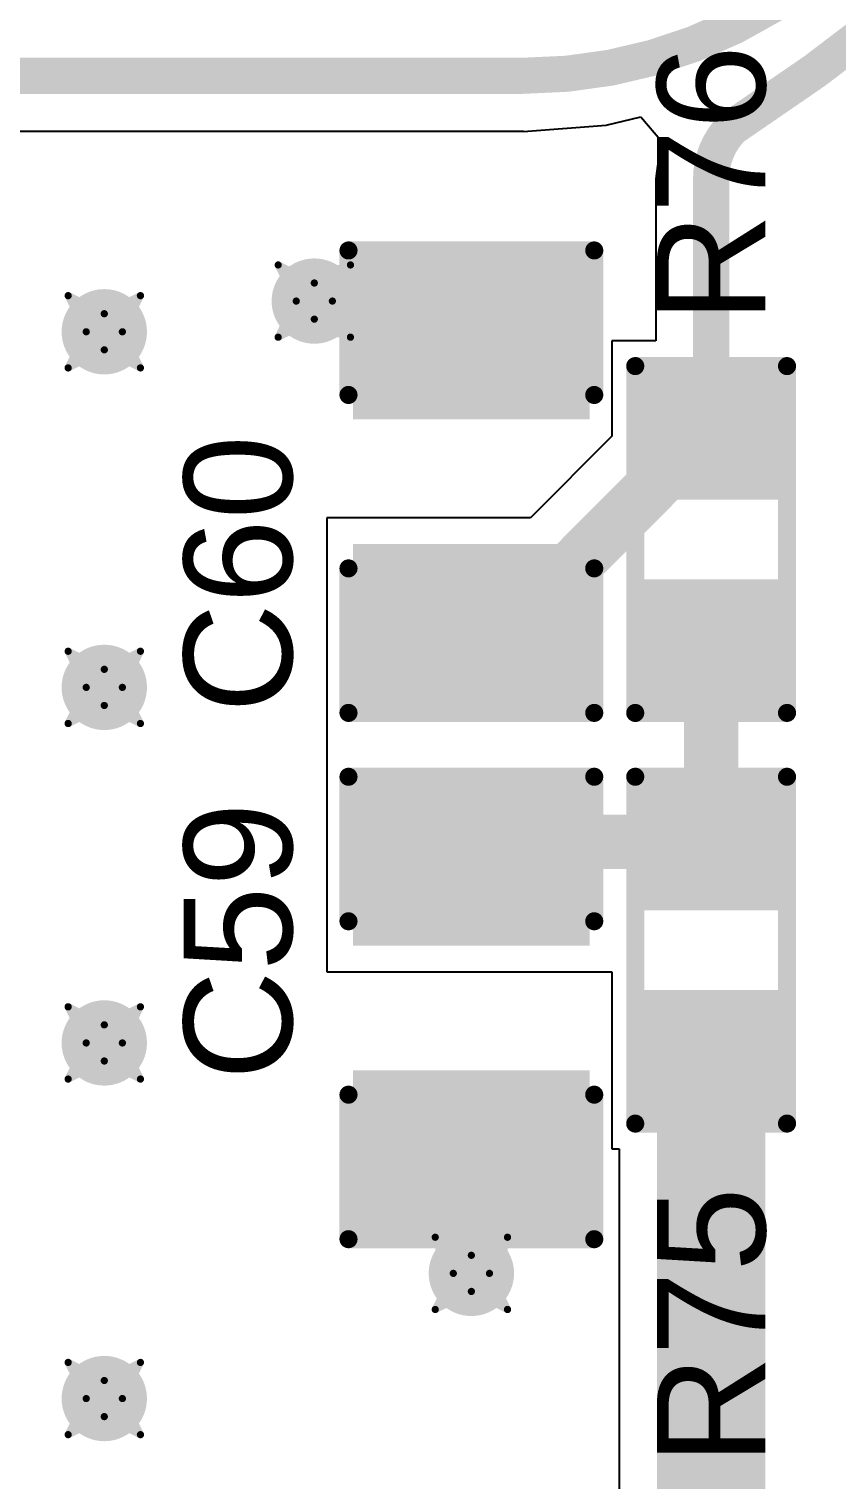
# Model space of a CAD drawing. Header units: inches. Extents: x -0.03 to 9.71, y 0.01 to 4.44.
# Drawn here: x 3.1469 to 3.3705, y 1.1192 to 1.5208 of the extents above; entities that cross this region are included whole.
import ezdxf

# ---------------------------------------------------------------- set-up
doc = ezdxf.new("R2010")
doc.units = ezdxf.units.IN
doc.header["$MEASUREMENT"] = 0
for name, color, linetype in [('Bottom Layer', 5, 'Continuous'), ('Drill Drawing', 1, 'Continuous'), ('Layer 1', 16, 'Continuous'), ('Layer 2', 76, 'Continuous'), ('Top Layer', 1, 'Continuous'), ('Top Overlay', 2, 'Continuous'), ('Top Paste', 8, 'Continuous'), ('Top Solder', 216, 'Continuous'), ('Via Holes', 16, 'Continuous')]:
    doc.layers.add(name, color=color, linetype=linetype)
doc.styles.add('Arial', font='', dxfattribs={"height": 0.2})
doc.styles.get('Arial').set_extended_font_data('Arial')

# ---------------------------------------------------------------- blocks, each defined once
blk = doc.blocks.new('R___0603_27')
at = {"layer": 'Top Layer'}
for points in [[(-0.015, 0.0175), (-0.015, -0.0175), (-0.045, -0.0175), (-0.045, 0.0175)], [(0.045, 0.0175), (0.045, -0.0175), (0.015, -0.0175), (0.015, 0.0175)]]:
    blk.add_hatch(color=1, dxfattribs=at).paths.add_polyline_path(points)
at = {"layer": 'Top Paste'}
for points in [[(-0.015, 0.0175), (-0.015, -0.0175), (-0.045, -0.0175), (-0.045, 0.0175)], [(0.045, 0.0175), (0.045, -0.0175), (0.015, -0.0175), (0.015, 0.0175)]]:
    blk.add_hatch(color=8, dxfattribs=at).paths.add_polyline_path(points)
at = {"layer": 'Top Solder'}
for points in [[(-0.011, 0.0215), (-0.011, -0.0215), (-0.049, -0.0215), (-0.049, 0.0215)], [(0.049, 0.0215), (0.049, -0.0215), (0.011, -0.0215), (0.011, 0.0215)]]:
    blk.add_hatch(color=216, dxfattribs=at).paths.add_polyline_path(points)
at = {"layer": 'Top Overlay', "const_width": 0.005}
for points in [[(-0.048, 0.021), (0.048, 0.021)], [(-0.048, 0.021), (-0.048, -0.021)], [(0.048, 0.021), (0.048, -0.021)], [(-0.048, -0.021), (0.048, -0.021)]]:
    blk.add_lwpolyline(points, dxfattribs=at)
at = {"layer": 'Top Overlay', "const_width": 0.0025}
for points in [[(-0.04925, 0.021, 1), (-0.04675, 0.021, 1)], [(-0.04925, 0.021, 1), (-0.04675, 0.021, 1)], [(0.04675, 0.021, 1), (0.04925, 0.021, 1)], [(0.04675, 0.021, 1), (0.04925, 0.021, 1)], [(-0.04925, -0.021, 1), (-0.04675, -0.021, 1)], [(-0.04925, -0.021, 1), (-0.04675, -0.021, 1)], [(0.04675, -0.021, 1), (0.04925, -0.021, 1)], [(0.04675, -0.021, 1), (0.04925, -0.021, 1)]]:
    blk.add_lwpolyline(points, format="xyb", close=True, dxfattribs=at)
blk = doc.blocks.new('R___0603_28')
at = {"layer": 'Top Layer'}
for points in [[(-0.015, 0.0175), (-0.015, -0.0175), (-0.045, -0.0175), (-0.045, 0.0175)], [(0.045, 0.0175), (0.045, -0.0175), (0.015, -0.0175), (0.015, 0.0175)]]:
    blk.add_hatch(color=1, dxfattribs=at).paths.add_polyline_path(points)
at = {"layer": 'Top Paste'}
for points in [[(-0.015, 0.0175), (-0.015, -0.0175), (-0.045, -0.0175), (-0.045, 0.0175)], [(0.045, 0.0175), (0.045, -0.0175), (0.015, -0.0175), (0.015, 0.0175)]]:
    blk.add_hatch(color=8, dxfattribs=at).paths.add_polyline_path(points)
at = {"layer": 'Top Solder'}
for points in [[(-0.011, 0.0215), (-0.011, -0.0215), (-0.049, -0.0215), (-0.049, 0.0215)], [(0.049, 0.0215), (0.049, -0.0215), (0.011, -0.0215), (0.011, 0.0215)]]:
    blk.add_hatch(color=216, dxfattribs=at).paths.add_polyline_path(points)
at = {"layer": 'Top Overlay', "const_width": 0.005}
for points in [[(-0.048, 0.021), (0.048, 0.021)], [(-0.048, 0.021), (-0.048, -0.021)], [(0.048, 0.021), (0.048, -0.021)], [(-0.048, -0.021), (0.048, -0.021)]]:
    blk.add_lwpolyline(points, dxfattribs=at)
at = {"layer": 'Top Overlay', "const_width": 0.0025}
for points in [[(-0.04925, 0.021, 1), (-0.04675, 0.021, 1)], [(-0.04925, 0.021, 1), (-0.04675, 0.021, 1)], [(0.04675, 0.021, 1), (0.04925, 0.021, 1)], [(0.04675, 0.021, 1), (0.04925, 0.021, 1)], [(-0.04925, -0.021, 1), (-0.04675, -0.021, 1)], [(-0.04925, -0.021, 1), (-0.04675, -0.021, 1)], [(0.04675, -0.021, 1), (0.04925, -0.021, 1)], [(0.04675, -0.021, 1), (0.04925, -0.021, 1)]]:
    blk.add_lwpolyline(points, format="xyb", close=True, dxfattribs=at)
blk = doc.blocks.new('C___0805_142')
at = {"layer": 'Top Layer'}
for points in [[(-0.06, 0.03), (-0.02, 0.03), (-0.02, -0.03), (-0.06, -0.03)], [(0.02, 0.03), (0.06, 0.03), (0.06, -0.03), (0.02, -0.03)]]:
    blk.add_hatch(color=1, dxfattribs=at).paths.add_polyline_path(points)
at = {"layer": 'Top Paste'}
for points in [[(-0.06, 0.03), (-0.02, 0.03), (-0.02, -0.03), (-0.06, -0.03)], [(0.02, 0.03), (0.06, 0.03), (0.06, -0.03), (0.02, -0.03)]]:
    blk.add_hatch(color=8, dxfattribs=at).paths.add_polyline_path(points)
at = {"layer": 'Top Solder'}
for points in [[(-0.06276, 0.03276), (-0.01724, 0.03276), (-0.01724, -0.03276), (-0.06276, -0.03276)], [(0.01724, 0.03276), (0.06276, 0.03276), (0.06276, -0.03276), (0.01724, -0.03276)]]:
    blk.add_hatch(color=216, dxfattribs=at).paths.add_polyline_path(points)
at = {"layer": 'Top Overlay', "const_width": 0.005}
for points in [[(-0.064, -0.034), (-0.064, 0.034)], [(-0.024, 0.034), (-0.064, 0.034)], [(0.064, 0.034), (0.024, 0.034)], [(0.064, -0.034), (0.064, 0.034)], [(-0.024, -0.034), (-0.064, -0.034)], [(0.064, -0.034), (0.024, -0.034)]]:
    blk.add_lwpolyline(points, dxfattribs=at)
at = {"layer": 'Top Overlay', "const_width": 0.0025}
for points in [[(-0.06525, 0.034, 1), (-0.06275, 0.034, 1)], [(-0.06525, 0.034, 1), (-0.06275, 0.034, 1)], [(-0.02525, 0.034, 1), (-0.02275, 0.034, 1)], [(0.02275, 0.034, 1), (0.02525, 0.034, 1)], [(0.06275, 0.034, 1), (0.06525, 0.034, 1)], [(0.06275, 0.034, 1), (0.06525, 0.034, 1)], [(-0.06525, -0.034, 1), (-0.06275, -0.034, 1)], [(-0.06525, -0.034, 1), (-0.06275, -0.034, 1)], [(-0.02525, -0.034, 1), (-0.02275, -0.034, 1)], [(0.02275, -0.034, 1), (0.02525, -0.034, 1)], [(0.06275, -0.034, 1), (0.06525, -0.034, 1)], [(0.06275, -0.034, 1), (0.06525, -0.034, 1)]]:
    blk.add_lwpolyline(points, format="xyb", close=True, dxfattribs=at)
blk = doc.blocks.new('C___0805_143')
at = {"layer": 'Top Layer'}
for points in [[(-0.06, 0.03), (-0.02, 0.03), (-0.02, -0.03), (-0.06, -0.03)], [(0.02, 0.03), (0.06, 0.03), (0.06, -0.03), (0.02, -0.03)]]:
    blk.add_hatch(color=1, dxfattribs=at).paths.add_polyline_path(points)
at = {"layer": 'Top Paste'}
for points in [[(-0.06, 0.03), (-0.02, 0.03), (-0.02, -0.03), (-0.06, -0.03)], [(0.02, 0.03), (0.06, 0.03), (0.06, -0.03), (0.02, -0.03)]]:
    blk.add_hatch(color=8, dxfattribs=at).paths.add_polyline_path(points)
at = {"layer": 'Top Solder'}
for points in [[(-0.06276, 0.03276), (-0.01724, 0.03276), (-0.01724, -0.03276), (-0.06276, -0.03276)], [(0.01724, 0.03276), (0.06276, 0.03276), (0.06276, -0.03276), (0.01724, -0.03276)]]:
    blk.add_hatch(color=216, dxfattribs=at).paths.add_polyline_path(points)
at = {"layer": 'Top Overlay', "const_width": 0.005}
for points in [[(-0.064, 0.034), (-0.064, -0.034)], [(-0.064, 0.034), (-0.024, 0.034)], [(0.024, 0.034), (0.064, 0.034)], [(0.064, 0.034), (0.064, -0.034)], [(-0.064, -0.034), (-0.024, -0.034)], [(0.024, -0.034), (0.064, -0.034)]]:
    blk.add_lwpolyline(points, dxfattribs=at)
at = {"layer": 'Top Overlay', "const_width": 0.0025}
for points in [[(-0.06525, 0.034, 1), (-0.06275, 0.034, 1)], [(-0.06525, 0.034, 1), (-0.06275, 0.034, 1)], [(-0.02525, 0.034, 1), (-0.02275, 0.034, 1)], [(0.02275, 0.034, 1), (0.02525, 0.034, 1)], [(0.06275, 0.034, 1), (0.06525, 0.034, 1)], [(0.06275, 0.034, 1), (0.06525, 0.034, 1)], [(-0.06525, -0.034, 1), (-0.06275, -0.034, 1)], [(-0.06525, -0.034, 1), (-0.06275, -0.034, 1)], [(-0.02525, -0.034, 1), (-0.02275, -0.034, 1)], [(0.02275, -0.034, 1), (0.02525, -0.034, 1)], [(0.06275, -0.034, 1), (0.06525, -0.034, 1)], [(0.06275, -0.034, 1), (0.06525, -0.034, 1)]]:
    blk.add_lwpolyline(points, format="xyb", close=True, dxfattribs=at)

msp = doc.modelspace()

# ---------------------------------------------------------------- hatches: boundary and pattern name
at = {"layer": 'Bottom Layer'}
h = msp.add_hatch(color=5, dxfattribs=at)
edge = h.paths.add_edge_path()
edge.add_arc((3.22583, 1.44551), 0.01181, 0, 360)
h = msp.add_hatch(color=5, dxfattribs=at)
edge = h.paths.add_edge_path()
edge.add_arc((3.16772, 1.43701), 0.01181, 0, 360)
h = msp.add_hatch(color=5, dxfattribs=at)
edge = h.paths.add_edge_path()
edge.add_arc((3.16772, 1.33858), 0.01181, 0, 360)
h = msp.add_hatch(color=5, dxfattribs=at)
edge = h.paths.add_edge_path()
edge.add_arc((3.16772, 1.24016), 0.01181, 0, 360)
h = msp.add_hatch(color=5, dxfattribs=at)
edge = h.paths.add_edge_path()
edge.add_arc((3.26929, 1.17638), 0.01181, 0, 360)
h = msp.add_hatch(color=5, dxfattribs=at)
edge = h.paths.add_edge_path()
edge.add_arc((3.16772, 1.14173), 0.01181, 0, 360)
at = {"layer": 'Layer 1'}
h = msp.add_hatch(color=16, dxfattribs=at)
edge = h.paths.add_edge_path()
edge.add_arc((3.22583, 1.44551), 0.01181, 0, 360)
h = msp.add_hatch(color=16, dxfattribs=at)
edge = h.paths.add_edge_path()
edge.add_arc((3.16772, 1.43701), 0.01181, 0, 360)
h = msp.add_hatch(color=16, dxfattribs=at)
edge = h.paths.add_edge_path()
edge.add_arc((3.16772, 1.33858), 0.01181, 0, 360)
h = msp.add_hatch(color=16, dxfattribs=at)
edge = h.paths.add_edge_path()
edge.add_arc((3.16772, 1.24016), 0.01181, 0, 360)
h = msp.add_hatch(color=16, dxfattribs=at)
edge = h.paths.add_edge_path()
edge.add_arc((3.26929, 1.17638), 0.01181, 0, 360)
h = msp.add_hatch(color=16, dxfattribs=at)
edge = h.paths.add_edge_path()
edge.add_arc((3.16772, 1.14173), 0.01181, 0, 360)
at = {"layer": 'Layer 2'}
h = msp.add_hatch(color=76, dxfattribs=at)
edge = h.paths.add_edge_path()
edge.add_arc((3.22583, 1.44551), 0.01181, 0, 360)
h = msp.add_hatch(color=76, dxfattribs=at)
edge = h.paths.add_edge_path()
edge.add_arc((3.16772, 1.43701), 0.01181, 0, 360)
h = msp.add_hatch(color=76, dxfattribs=at)
edge = h.paths.add_edge_path()
edge.add_arc((3.16772, 1.33858), 0.01181, 0, 360)
h = msp.add_hatch(color=76, dxfattribs=at)
edge = h.paths.add_edge_path()
edge.add_arc((3.16772, 1.24016), 0.01181, 0, 360)
h = msp.add_hatch(color=76, dxfattribs=at)
edge = h.paths.add_edge_path()
edge.add_arc((3.26929, 1.17638), 0.01181, 0, 360)
h = msp.add_hatch(color=76, dxfattribs=at)
edge = h.paths.add_edge_path()
edge.add_arc((3.16772, 1.14173), 0.01181, 0, 360)
at = {"layer": 'Top Layer'}
h = msp.add_hatch(color=1, dxfattribs=at)
edge = h.paths.add_edge_path()
edge.add_arc((3.22583, 1.44551), 0.01181, 0, 360)
h = msp.add_hatch(color=1, dxfattribs=at)
edge = h.paths.add_edge_path()
edge.add_arc((3.16772, 1.43701), 0.01181, 0, 360)
h = msp.add_hatch(color=1, dxfattribs=at)
edge = h.paths.add_edge_path()
edge.add_arc((3.16772, 1.33858), 0.01181, 0, 360)
h = msp.add_hatch(color=1, dxfattribs=at)
edge = h.paths.add_edge_path()
edge.add_arc((3.16772, 1.24016), 0.01181, 0, 360)
h = msp.add_hatch(color=1, dxfattribs=at)
edge = h.paths.add_edge_path()
edge.add_arc((3.26929, 1.17638), 0.01181, 0, 360)
h = msp.add_hatch(color=1, dxfattribs=at)
edge = h.paths.add_edge_path()
edge.add_arc((3.16772, 1.14173), 0.01181, 0, 360)
at = {"layer": 'Via Holes'}
h = msp.add_hatch(color=7, dxfattribs=at)
edge = h.paths.add_edge_path()
edge.add_arc((3.22583, 1.44551), 0.00591, 0, 360)
h = msp.add_hatch(color=7, dxfattribs=at)
edge = h.paths.add_edge_path()
edge.add_arc((3.16772, 1.43701), 0.00591, 0, 360)
h = msp.add_hatch(color=7, dxfattribs=at)
edge = h.paths.add_edge_path()
edge.add_arc((3.16772, 1.33858), 0.00591, 0, 360)
h = msp.add_hatch(color=7, dxfattribs=at)
edge = h.paths.add_edge_path()
edge.add_arc((3.16772, 1.24016), 0.00591, 0, 360)
h = msp.add_hatch(color=7, dxfattribs=at)
edge = h.paths.add_edge_path()
edge.add_arc((3.26929, 1.17638), 0.00591, 0, 360)
h = msp.add_hatch(color=7, dxfattribs=at)
edge = h.paths.add_edge_path()
edge.add_arc((3.16772, 1.14173), 0.00591, 0, 360)

# ---------------------------------------------------------------- linework, layer by layer
at = {"layer": 'Drill Drawing', "const_width": 0.002}
for points in [[(3.21583, 1.45551), (3.22583, 1.45051)], [(3.21583, 1.45551), (3.22083, 1.44551)], [(3.22583, 1.45051), (3.23583, 1.45551)], [(3.23083, 1.44551), (3.23583, 1.45551)], [(3.15772, 1.44701), (3.16772, 1.44201)], [(3.15772, 1.44701), (3.16272, 1.43701)], [(3.16772, 1.44201), (3.17772, 1.44701)], [(3.17272, 1.43701), (3.17772, 1.44701)], [(3.21583, 1.43551), (3.22083, 1.44551)], [(3.23083, 1.44551), (3.23583, 1.43551)], [(3.15772, 1.42701), (3.16272, 1.43701)], [(3.17272, 1.43701), (3.17772, 1.42701)], [(3.21583, 1.43551), (3.22583, 1.44051)], [(3.22583, 1.44051), (3.23583, 1.43551)], [(3.15772, 1.42701), (3.16772, 1.43201)], [(3.16772, 1.43201), (3.17772, 1.42701)], [(3.15772, 1.34858), (3.16772, 1.34358)], [(3.15772, 1.34858), (3.16272, 1.33858)], [(3.16772, 1.34358), (3.17772, 1.34858)], [(3.17272, 1.33858), (3.17772, 1.34858)], [(3.15772, 1.32858), (3.16272, 1.33858)], [(3.17272, 1.33858), (3.17772, 1.32858)], [(3.15772, 1.32858), (3.16772, 1.33358)], [(3.16772, 1.33358), (3.17772, 1.32858)], [(3.15772, 1.25016), (3.16772, 1.24516)], [(3.15772, 1.25016), (3.16272, 1.24016)], [(3.16772, 1.24516), (3.17772, 1.25016)], [(3.17272, 1.24016), (3.17772, 1.25016)], [(3.15772, 1.23016), (3.16272, 1.24016)], [(3.17272, 1.24016), (3.17772, 1.23016)], [(3.15772, 1.23016), (3.16772, 1.23516)], [(3.16772, 1.23516), (3.17772, 1.23016)], [(3.25929, 1.18638), (3.26929, 1.18138)], [(3.25929, 1.18638), (3.26429, 1.17638)], [(3.26929, 1.18138), (3.27929, 1.18638)], [(3.27429, 1.17638), (3.27929, 1.18638)], [(3.25929, 1.16638), (3.26429, 1.17638)], [(3.27429, 1.17638), (3.27929, 1.16638)], [(3.25929, 1.16638), (3.26929, 1.17138)], [(3.26929, 1.17138), (3.27929, 1.16638)], [(3.15772, 1.15173), (3.16772, 1.14673)], [(3.15772, 1.15173), (3.16272, 1.14173)], [(3.16772, 1.14673), (3.17772, 1.15173)], [(3.17272, 1.14173), (3.17772, 1.15173)], [(3.15772, 1.13173), (3.16272, 1.14173)], [(3.17272, 1.14173), (3.17772, 1.13173)], [(3.15772, 1.13173), (3.16772, 1.13673)], [(3.16772, 1.13673), (3.17772, 1.13173)]]:
    msp.add_lwpolyline(points, dxfattribs=at)
at = {"layer": 'Drill Drawing', "const_width": 0.001}
for points in [[(3.21533, 1.45551, 1), (3.21633, 1.45551, 1)], [(3.21533, 1.45551, 1), (3.21633, 1.45551, 1)], [(3.23533, 1.45551, 1), (3.23633, 1.45551, 1)], [(3.23533, 1.45551, 1), (3.23633, 1.45551, 1)], [(3.22533, 1.45051, 1), (3.22633, 1.45051, 1)], [(3.22533, 1.45051, 1), (3.22633, 1.45051, 1)], [(3.15722, 1.44701, 1), (3.15822, 1.44701, 1)], [(3.15722, 1.44701, 1), (3.15822, 1.44701, 1)], [(3.17722, 1.44701, 1), (3.17822, 1.44701, 1)], [(3.17722, 1.44701, 1), (3.17822, 1.44701, 1)], [(3.22033, 1.44551, 1), (3.22133, 1.44551, 1)], [(3.22033, 1.44551, 1), (3.22133, 1.44551, 1)], [(3.23033, 1.44551, 1), (3.23133, 1.44551, 1)], [(3.23033, 1.44551, 1), (3.23133, 1.44551, 1)], [(3.16722, 1.44201, 1), (3.16822, 1.44201, 1)], [(3.16722, 1.44201, 1), (3.16822, 1.44201, 1)], [(3.16222, 1.43701, 1), (3.16322, 1.43701, 1)], [(3.16222, 1.43701, 1), (3.16322, 1.43701, 1)], [(3.17222, 1.43701, 1), (3.17322, 1.43701, 1)], [(3.17222, 1.43701, 1), (3.17322, 1.43701, 1)], [(3.22533, 1.44051, 1), (3.22633, 1.44051, 1)], [(3.22533, 1.44051, 1), (3.22633, 1.44051, 1)], [(3.21533, 1.43551, 1), (3.21633, 1.43551, 1)], [(3.21533, 1.43551, 1), (3.21633, 1.43551, 1)], [(3.23533, 1.43551, 1), (3.23633, 1.43551, 1)], [(3.23533, 1.43551, 1), (3.23633, 1.43551, 1)], [(3.16722, 1.43201, 1), (3.16822, 1.43201, 1)], [(3.16722, 1.43201, 1), (3.16822, 1.43201, 1)], [(3.15722, 1.42701, 1), (3.15822, 1.42701, 1)], [(3.15722, 1.42701, 1), (3.15822, 1.42701, 1)], [(3.17722, 1.42701, 1), (3.17822, 1.42701, 1)], [(3.17722, 1.42701, 1), (3.17822, 1.42701, 1)], [(3.15722, 1.34858, 1), (3.15822, 1.34858, 1)], [(3.15722, 1.34858, 1), (3.15822, 1.34858, 1)], [(3.17722, 1.34858, 1), (3.17822, 1.34858, 1)], [(3.17722, 1.34858, 1), (3.17822, 1.34858, 1)], [(3.16722, 1.34358, 1), (3.16822, 1.34358, 1)], [(3.16722, 1.34358, 1), (3.16822, 1.34358, 1)], [(3.16222, 1.33858, 1), (3.16322, 1.33858, 1)], [(3.16222, 1.33858, 1), (3.16322, 1.33858, 1)], [(3.17222, 1.33858, 1), (3.17322, 1.33858, 1)], [(3.17222, 1.33858, 1), (3.17322, 1.33858, 1)], [(3.16722, 1.33358, 1), (3.16822, 1.33358, 1)], [(3.16722, 1.33358, 1), (3.16822, 1.33358, 1)], [(3.15722, 1.32858, 1), (3.15822, 1.32858, 1)], [(3.15722, 1.32858, 1), (3.15822, 1.32858, 1)], [(3.17722, 1.32858, 1), (3.17822, 1.32858, 1)], [(3.17722, 1.32858, 1), (3.17822, 1.32858, 1)], [(3.15722, 1.25016, 1), (3.15822, 1.25016, 1)], [(3.15722, 1.25016, 1), (3.15822, 1.25016, 1)], [(3.17722, 1.25016, 1), (3.17822, 1.25016, 1)], [(3.17722, 1.25016, 1), (3.17822, 1.25016, 1)], [(3.16722, 1.24516, 1), (3.16822, 1.24516, 1)], [(3.16722, 1.24516, 1), (3.16822, 1.24516, 1)], [(3.16222, 1.24016, 1), (3.16322, 1.24016, 1)], [(3.16222, 1.24016, 1), (3.16322, 1.24016, 1)], [(3.17222, 1.24016, 1), (3.17322, 1.24016, 1)], [(3.17222, 1.24016, 1), (3.17322, 1.24016, 1)], [(3.16722, 1.23516, 1), (3.16822, 1.23516, 1)], [(3.16722, 1.23516, 1), (3.16822, 1.23516, 1)], [(3.15722, 1.23016, 1), (3.15822, 1.23016, 1)], [(3.15722, 1.23016, 1), (3.15822, 1.23016, 1)], [(3.17722, 1.23016, 1), (3.17822, 1.23016, 1)], [(3.17722, 1.23016, 1), (3.17822, 1.23016, 1)], [(3.25879, 1.18638, 1), (3.25979, 1.18638, 1)], [(3.25879, 1.18638, 1), (3.25979, 1.18638, 1)], [(3.27879, 1.18638, 1), (3.27979, 1.18638, 1)], [(3.27879, 1.18638, 1), (3.27979, 1.18638, 1)], [(3.26879, 1.18138, 1), (3.26979, 1.18138, 1)], [(3.26879, 1.18138, 1), (3.26979, 1.18138, 1)], [(3.26379, 1.17638, 1), (3.26479, 1.17638, 1)], [(3.26379, 1.17638, 1), (3.26479, 1.17638, 1)], [(3.27379, 1.17638, 1), (3.27479, 1.17638, 1)], [(3.27379, 1.17638, 1), (3.27479, 1.17638, 1)], [(3.26879, 1.17138, 1), (3.26979, 1.17138, 1)], [(3.26879, 1.17138, 1), (3.26979, 1.17138, 1)], [(3.25879, 1.16638, 1), (3.25979, 1.16638, 1)], [(3.25879, 1.16638, 1), (3.25979, 1.16638, 1)], [(3.27879, 1.16638, 1), (3.27979, 1.16638, 1)], [(3.27879, 1.16638, 1), (3.27979, 1.16638, 1)], [(3.15722, 1.15173, 1), (3.15822, 1.15173, 1)], [(3.15722, 1.15173, 1), (3.15822, 1.15173, 1)], [(3.17722, 1.15173, 1), (3.17822, 1.15173, 1)], [(3.17722, 1.15173, 1), (3.17822, 1.15173, 1)], [(3.16722, 1.14673, 1), (3.16822, 1.14673, 1)], [(3.16722, 1.14673, 1), (3.16822, 1.14673, 1)], [(3.16222, 1.14173, 1), (3.16322, 1.14173, 1)], [(3.16222, 1.14173, 1), (3.16322, 1.14173, 1)], [(3.17222, 1.14173, 1), (3.17322, 1.14173, 1)], [(3.17222, 1.14173, 1), (3.17322, 1.14173, 1)], [(3.16722, 1.13673, 1), (3.16822, 1.13673, 1)], [(3.16722, 1.13673, 1), (3.16822, 1.13673, 1)], [(3.15722, 1.13173, 1), (3.15822, 1.13173, 1)], [(3.15722, 1.13173, 1), (3.15822, 1.13173, 1)], [(3.17722, 1.13173, 1), (3.17822, 1.13173, 1)], [(3.17722, 1.13173, 1), (3.17822, 1.13173, 1)]]:
    msp.add_lwpolyline(points, format="xyb", close=True, dxfattribs=at)
at = {"layer": 'Top Layer'}
for p, q in [((3.28367, 1.49242), (3.30657, 1.49423)), ((3.30657, 1.49423), (3.31619, 1.49654)), ((3.31619, 1.49654), (3.32202, 1.48971)), ((3.03774, 1.49258), (3.28367, 1.49258)), ((3.28367, 1.49258), (3.28367, 1.49242)), ((3.32153, 1.48852), (3.32033, 1.47938)), ((3.32202, 1.48971), (3.32153, 1.48852)), ((3.32033, 1.47938), (3.32034, 1.47938)), ((3.32034, 1.47938), (3.32034, 1.43451)), ((3.32034, 1.43451), (3.30813, 1.43451)), ((3.30813, 1.43451), (3.30813, 1.40814)), ((3.30813, 1.40814), (3.28562, 1.38552)), ((3.28562, 1.38552), (3.22929, 1.38552)), ((3.22929, 1.38552), (3.22929, 1.32552)), ((3.22929, 1.32552), (3.22929, 1.32552)), ((3.22929, 1.32552), (3.22929, 1.31984)), ((3.22929, 1.31984), (3.22929, 1.31984)), ((3.22929, 1.31984), (3.22929, 1.25984)), ((3.22929, 1.25984), (3.30813, 1.25984)), ((3.30813, 1.25984), (3.30813, 1.21084)), ((3.30813, 1.21084), (3.31014, 1.21084)), ((3.31014, 1.21084), (3.31014, 1.02362))]:
    msp.add_line(p, q, dxfattribs=at)
at = {"layer": 'Top Layer', "const_width": 0.01}
for points in [[(3.43425, 1.64208, -0.247076), (3.36432, 1.50921)], [(3.41457, 1.63877, -0.414214), (3.28367, 1.50787)], [(3.33563, 1.47938, -0.198554), (3.34147, 1.4935)], [(3.34147, 1.4935, -0.000343), (3.34149, 1.49352)]]:
    msp.add_lwpolyline(points, format="xyb", dxfattribs=at)
at = {"layer": 'Top Layer'}
for points, const_width in [([(3.34149, 1.49352), (3.36432, 1.50921)], 0.01), ([(3.02992, 1.50787), (3.28367, 1.50787)], 0.01), ([(3.33563, 1.40951), (3.33563, 1.47938)], 0.01), ([(3.22583, 1.44551), (3.26929, 1.44551)], 0.02), ([(3.3272, 1.40201), (3.33467, 1.40951)], 0.015), ([(3.29179, 1.36643), (3.3272, 1.40201)], 0.015), ([(3.26929, 1.35551), (3.29179, 1.36643)], 0.015), ([(3.33563, 1.29584), (3.33563, 1.34951)], 0.015), ([(3.26929, 1.28984), (3.27529, 1.29584)], 0.015), ([(3.27529, 1.29584), (3.33563, 1.29584)], 0.015), ([(3.33563, 0.92815), (3.33563, 1.23584)], 0.03), ([(3.26929, 1.17638), (3.26929, 1.21984)], 0.02)]:
    msp.add_lwpolyline(points, dxfattribs=dict(at, const_width=const_width))
for points, const_width in [([(3.36182, 1.50921, 1), (3.36682, 1.50921, 1)], 0.005), ([(3.36182, 1.50921, 1), (3.36682, 1.50921, 1)], 0.005), ([(3.28117, 1.50787, 1), (3.28617, 1.50787, 1)], 0.005), ([(3.28117, 1.50787, 1), (3.28617, 1.50787, 1)], 0.005), ([(3.33897, 1.4935, 1), (3.34397, 1.4935, 1)], 0.005), ([(3.33897, 1.4935, 1), (3.34397, 1.4935, 1)], 0.005), ([(3.33899, 1.49352, 1), (3.34399, 1.49352, 1)], 0.005), ([(3.33899, 1.49352, 1), (3.34399, 1.49352, 1)], 0.005), ([(3.33313, 1.47938, 1), (3.33813, 1.47938, 1)], 0.005), ([(3.33313, 1.47938, 1), (3.33813, 1.47938, 1)], 0.005), ([(3.22083, 1.44551, 1), (3.23083, 1.44551, 1)], 0.01), ([(3.26429, 1.44551, 1), (3.27429, 1.44551, 1)], 0.01), ([(3.33092, 1.40951, 1), (3.33842, 1.40951, 1)], 0.0075), ([(3.33313, 1.40951, 1), (3.33813, 1.40951, 1)], 0.005), ([(3.32345, 1.40201, 1), (3.33095, 1.40201, 1)], 0.0075), ([(3.32345, 1.40201, 1), (3.33095, 1.40201, 1)], 0.0075), ([(3.28804, 1.36643, 1), (3.29554, 1.36643, 1)], 0.0075), ([(3.28804, 1.36643, 1), (3.29554, 1.36643, 1)], 0.0075), ([(3.26554, 1.35551, 1), (3.27304, 1.35551, 1)], 0.0075), ([(3.33188, 1.34951, 1), (3.33938, 1.34951, 1)], 0.0075), ([(3.27154, 1.29584, 1), (3.27904, 1.29584, 1)], 0.0075), ([(3.27154, 1.29584, 1), (3.27904, 1.29584, 1)], 0.0075), ([(3.33188, 1.29584, 1), (3.33938, 1.29584, 1)], 0.0075), ([(3.33188, 1.29584, 1), (3.33938, 1.29584, 1)], 0.0075), ([(3.26554, 1.28984, 1), (3.27304, 1.28984, 1)], 0.0075), ([(3.32813, 1.23584, 1), (3.34313, 1.23584, 1)], 0.015), ([(3.26429, 1.21984, 1), (3.27429, 1.21984, 1)], 0.01), ([(3.26429, 1.17638, 1), (3.27429, 1.17638, 1)], 0.01)]:
    msp.add_lwpolyline(points, format="xyb", close=True, dxfattribs=dict(at, const_width=const_width))

# ---------------------------------------------------------------- block references
for name, p, rotation in [('C___0805_142', (3.26929, 1.39552), 270), ('R___0603_27', (3.33563, 1.37951), 90), ('C___0805_143', (3.26929, 1.24984), 90), ('R___0603_28', (3.33563, 1.26584), 90)]:
    msp.add_blockref(name, p, dxfattribs=dict(rotation=rotation))

# ---------------------------------------------------------------- texts
at = {"layer": 'Top Overlay', "style": 'Arial'}
for s, p in [('R76', (3.35063, 1.43949)), ('C60', (3.21969, 1.33151)), ('C59', (3.21969, 1.22986)), ('R75', (3.35063, 1.12333))]:
    msp.add_text(s, height=0.03, rotation=90, dxfattribs=at).set_placement(p)

doc.saveas('drawing.dxf')
